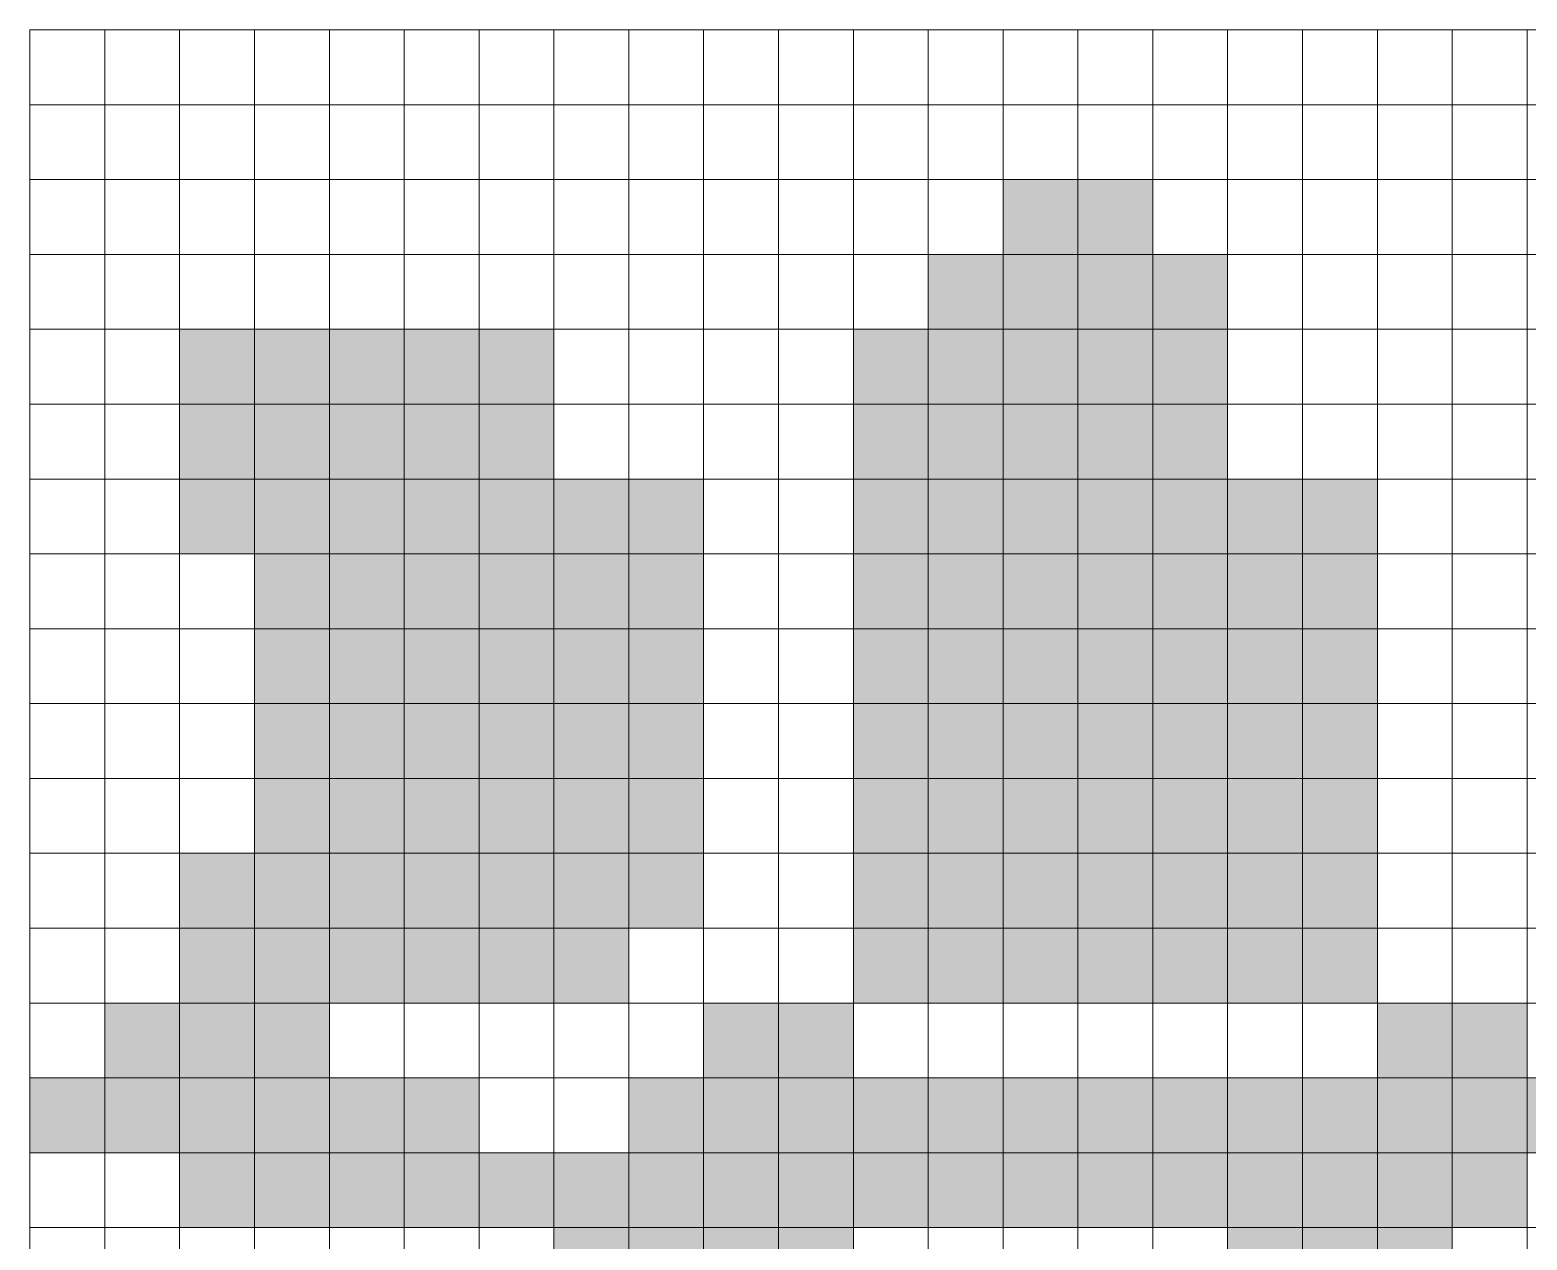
# Model space of a CAD drawing. Header units: millimetres. Extents: x 7481 to 272303, y 53290 to 107290.
# Drawn here: x 94073 to 114073, y 87123 to 103290 of the extents above; entities that cross this region are included whole.
import ezdxf

# ---------------------------------------------------------------- set-up
doc = ezdxf.new("R2010")
doc.units = ezdxf.units.MM
doc.layers.get('0').update_dxf_attribs({"lineweight": 0})
for name, color, linetype in [('l_square', 30, 'Continuous'), ('o_building', 252, 'Continuous'), ('river', 140, 'Continuous')]:
    doc.layers.add(name, color=color, linetype=linetype)

msp = doc.modelspace()

# ---------------------------------------------------------------- hatches: boundary and pattern name
at = {"layer": 'l_square'}
h = msp.add_hatch(color=256, dxfattribs=at)
h.dxf.hatch_style = 1
h.paths.add_polyline_path([(97073, 91290), (96073, 91290), (96073, 90290), (97073, 90290)])
h = msp.add_hatch(color=256, dxfattribs=at)
h.dxf.hatch_style = 1
h.paths.add_polyline_path([(98073, 91290), (97073, 91290), (97073, 90290), (98073, 90290)])
h = msp.add_hatch(color=256, dxfattribs=at)
h.dxf.hatch_style = 1
h.paths.add_polyline_path([(98073, 90290), (97073, 90290), (97073, 89290), (98073, 89290)])
h = msp.add_hatch(color=256, dxfattribs=at)
h.dxf.hatch_style = 1
h.paths.add_polyline_path([(113073, 90290), (112073, 90290), (112073, 89290), (113073, 89290)])
h = msp.add_hatch(color=256, dxfattribs=at)
h.dxf.hatch_style = 1
h.paths.add_polyline_path([(114073, 90290), (113073, 90290), (113073, 89290), (114073, 89290)])
h = msp.add_hatch(color=256, dxfattribs=at)
h.dxf.hatch_style = 1
h.paths.add_polyline_path([(112073, 89290), (111073, 89290), (111073, 88290), (112073, 88290)])
h = msp.add_hatch(color=256, dxfattribs=at)
h.dxf.hatch_style = 1
h.paths.add_polyline_path([(113073, 89290), (112073, 89290), (112073, 88290), (113073, 88290)])
h = msp.add_hatch(color=256, dxfattribs=at)
h.dxf.hatch_style = 1
h.paths.add_polyline_path([(114073, 89290), (113073, 89290), (113073, 88290), (114073, 88290)])
h = msp.add_hatch(color=256, dxfattribs=at)
h.dxf.hatch_style = 1
h.paths.add_polyline_path([(115073, 89290), (114073, 89290), (114073, 88290), (115073, 88290)])
h = msp.add_hatch(color=256, dxfattribs=at)
h.dxf.hatch_style = 1
h.paths.add_polyline_path([(114073, 88290), (113073, 88290), (113073, 87290), (114073, 87290)])
h = msp.add_hatch(color=256, dxfattribs=at)
h.dxf.hatch_style = 1
h.paths.add_polyline_path([(102073, 87290), (101073, 87290), (101073, 86290), (102073, 86290)])
h = msp.add_hatch(color=256, dxfattribs=at)
h.dxf.hatch_style = 1
h.paths.add_polyline_path([(103073, 87290), (102073, 87290), (102073, 86290), (103073, 86290)])
h = msp.add_hatch(color=256, dxfattribs=at)
h.dxf.hatch_style = 1
h.paths.add_polyline_path([(104073, 87290), (103073, 87290), (103073, 86290), (104073, 86290)])
h = msp.add_hatch(color=256, dxfattribs=at)
h.dxf.hatch_style = 1
h.paths.add_polyline_path([(105073, 87290), (104073, 87290), (104073, 86290), (105073, 86290)])
at = {"layer": 'o_building'}
h = msp.add_hatch(color=256, dxfattribs=at)
h.dxf.hatch_style = 1
h.paths.add_polyline_path([(108073, 101290), (107073, 101290), (107073, 100290), (108073, 100290)])
h = msp.add_hatch(color=256, dxfattribs=at)
h.dxf.hatch_style = 1
h.paths.add_polyline_path([(109073, 101290), (108073, 101290), (108073, 100290), (109073, 100290)])
h = msp.add_hatch(color=256, dxfattribs=at)
h.dxf.hatch_style = 1
h.paths.add_polyline_path([(107073, 100290), (106073, 100290), (106073, 99290), (107073, 99290)])
h = msp.add_hatch(color=256, dxfattribs=at)
h.dxf.hatch_style = 1
h.paths.add_polyline_path([(108073, 100290), (107073, 100290), (107073, 99290), (108073, 99290)])
h = msp.add_hatch(color=256, dxfattribs=at)
h.dxf.hatch_style = 1
h.paths.add_polyline_path([(109073, 100290), (108073, 100290), (108073, 99290), (109073, 99290)])
h = msp.add_hatch(color=256, dxfattribs=at)
h.dxf.hatch_style = 1
h.paths.add_polyline_path([(110073, 100290), (109073, 100290), (109073, 99290), (110073, 99290)])
h = msp.add_hatch(color=256, dxfattribs=at)
h.dxf.hatch_style = 1
h.paths.add_polyline_path([(97073, 99290), (96073, 99290), (96073, 98290), (97073, 98290)])
h = msp.add_hatch(color=256, dxfattribs=at)
h.dxf.hatch_style = 1
h.paths.add_polyline_path([(98073, 99290), (97073, 99290), (97073, 98290), (98073, 98290)])
h = msp.add_hatch(color=256, dxfattribs=at)
h.dxf.hatch_style = 1
h.paths.add_polyline_path([(99073, 99290), (98073, 99290), (98073, 98290), (99073, 98290)])
h = msp.add_hatch(color=256, dxfattribs=at)
h.dxf.hatch_style = 1
h.paths.add_polyline_path([(100073, 99290), (99073, 99290), (99073, 98290), (100073, 98290)])
h = msp.add_hatch(color=256, dxfattribs=at)
h.dxf.hatch_style = 1
h.paths.add_polyline_path([(101073, 99290), (100073, 99290), (100073, 98290), (101073, 98290)])
h = msp.add_hatch(color=256, dxfattribs=at)
h.dxf.hatch_style = 1
h.paths.add_polyline_path([(106073, 99290), (105073, 99290), (105073, 98290), (106073, 98290)])
h = msp.add_hatch(color=256, dxfattribs=at)
h.dxf.hatch_style = 1
h.paths.add_polyline_path([(107073, 99290), (106073, 99290), (106073, 98290), (107073, 98290)])
h = msp.add_hatch(color=256, dxfattribs=at)
h.dxf.hatch_style = 1
h.paths.add_polyline_path([(108073, 99290), (107073, 99290), (107073, 98290), (108073, 98290)])
h = msp.add_hatch(color=256, dxfattribs=at)
h.dxf.hatch_style = 1
h.paths.add_polyline_path([(109073, 99290), (108073, 99290), (108073, 98290), (109073, 98290)])
h = msp.add_hatch(color=256, dxfattribs=at)
h.dxf.hatch_style = 1
h.paths.add_polyline_path([(110073, 99290), (109073, 99290), (109073, 98290), (110073, 98290)])
h = msp.add_hatch(color=256, dxfattribs=at)
h.dxf.hatch_style = 1
h.paths.add_polyline_path([(97073, 98290), (96073, 98290), (96073, 97290), (97073, 97290)])
h = msp.add_hatch(color=256, dxfattribs=at)
h.dxf.hatch_style = 1
h.paths.add_polyline_path([(98073, 98290), (97073, 98290), (97073, 97290), (98073, 97290)])
h = msp.add_hatch(color=256, dxfattribs=at)
h.dxf.hatch_style = 1
h.paths.add_polyline_path([(99073, 98290), (98073, 98290), (98073, 97290), (99073, 97290)])
h = msp.add_hatch(color=256, dxfattribs=at)
h.dxf.hatch_style = 1
h.paths.add_polyline_path([(100073, 98290), (99073, 98290), (99073, 97290), (100073, 97290)])
h = msp.add_hatch(color=256, dxfattribs=at)
h.dxf.hatch_style = 1
h.paths.add_polyline_path([(101073, 98290), (100073, 98290), (100073, 97290), (101073, 97290)])
h = msp.add_hatch(color=256, dxfattribs=at)
h.dxf.hatch_style = 1
h.paths.add_polyline_path([(106073, 98290), (105073, 98290), (105073, 97290), (106073, 97290)])
h = msp.add_hatch(color=256, dxfattribs=at)
h.dxf.hatch_style = 1
h.paths.add_polyline_path([(107073, 98290), (106073, 98290), (106073, 97290), (107073, 97290)])
h = msp.add_hatch(color=256, dxfattribs=at)
h.dxf.hatch_style = 1
h.paths.add_polyline_path([(108073, 98290), (107073, 98290), (107073, 97290), (108073, 97290)])
h = msp.add_hatch(color=256, dxfattribs=at)
h.dxf.hatch_style = 1
h.paths.add_polyline_path([(109073, 98290), (108073, 98290), (108073, 97290), (109073, 97290)])
h = msp.add_hatch(color=256, dxfattribs=at)
h.dxf.hatch_style = 1
h.paths.add_polyline_path([(110073, 98290), (109073, 98290), (109073, 97290), (110073, 97290)])
h = msp.add_hatch(color=256, dxfattribs=at)
h.dxf.hatch_style = 1
h.paths.add_polyline_path([(97073, 97290), (96073, 97290), (96073, 96290), (97073, 96290)])
h = msp.add_hatch(color=256, dxfattribs=at)
h.dxf.hatch_style = 1
h.paths.add_polyline_path([(98073, 97290), (97073, 97290), (97073, 96290), (98073, 96290)])
h = msp.add_hatch(color=256, dxfattribs=at)
h.dxf.hatch_style = 1
h.paths.add_polyline_path([(99073, 97290), (98073, 97290), (98073, 96290), (99073, 96290)])
h = msp.add_hatch(color=256, dxfattribs=at)
h.dxf.hatch_style = 1
h.paths.add_polyline_path([(100073, 97290), (99073, 97290), (99073, 96290), (100073, 96290)])
h = msp.add_hatch(color=256, dxfattribs=at)
h.dxf.hatch_style = 1
h.paths.add_polyline_path([(101073, 97290), (100073, 97290), (100073, 96290), (101073, 96290)])
h = msp.add_hatch(color=256, dxfattribs=at)
h.dxf.hatch_style = 1
h.paths.add_polyline_path([(102073, 97290), (101073, 97290), (101073, 96290), (102073, 96290)])
h = msp.add_hatch(color=256, dxfattribs=at)
h.dxf.hatch_style = 1
h.paths.add_polyline_path([(103073, 97290), (102073, 97290), (102073, 96290), (103073, 96290)])
h = msp.add_hatch(color=256, dxfattribs=at)
h.dxf.hatch_style = 1
h.paths.add_polyline_path([(106073, 97290), (105073, 97290), (105073, 96290), (106073, 96290)])
h = msp.add_hatch(color=256, dxfattribs=at)
h.dxf.hatch_style = 1
h.paths.add_polyline_path([(107073, 97290), (106073, 97290), (106073, 96290), (107073, 96290)])
h = msp.add_hatch(color=256, dxfattribs=at)
h.dxf.hatch_style = 1
h.paths.add_polyline_path([(108073, 97290), (107073, 97290), (107073, 96290), (108073, 96290)])
h = msp.add_hatch(color=256, dxfattribs=at)
h.dxf.hatch_style = 1
h.paths.add_polyline_path([(109073, 97290), (108073, 97290), (108073, 96290), (109073, 96290)])
h = msp.add_hatch(color=256, dxfattribs=at)
h.dxf.hatch_style = 1
h.paths.add_polyline_path([(110073, 97290), (109073, 97290), (109073, 96290), (110073, 96290)])
h = msp.add_hatch(color=256, dxfattribs=at)
h.dxf.hatch_style = 1
h.paths.add_polyline_path([(111073, 97290), (110073, 97290), (110073, 96290), (111073, 96290)])
h = msp.add_hatch(color=256, dxfattribs=at)
h.dxf.hatch_style = 1
h.paths.add_polyline_path([(112073, 97290), (111073, 97290), (111073, 96290), (112073, 96290)])
h = msp.add_hatch(color=256, dxfattribs=at)
h.dxf.hatch_style = 1
h.paths.add_polyline_path([(98073, 96290), (97073, 96290), (97073, 95290), (98073, 95290)])
h = msp.add_hatch(color=256, dxfattribs=at)
h.dxf.hatch_style = 1
h.paths.add_polyline_path([(99073, 96290), (98073, 96290), (98073, 95290), (99073, 95290)])
h = msp.add_hatch(color=256, dxfattribs=at)
h.dxf.hatch_style = 1
h.paths.add_polyline_path([(100073, 96290), (99073, 96290), (99073, 95290), (100073, 95290)])
h = msp.add_hatch(color=256, dxfattribs=at)
h.dxf.hatch_style = 1
h.paths.add_polyline_path([(101073, 96290), (100073, 96290), (100073, 95290), (101073, 95290)])
h = msp.add_hatch(color=256, dxfattribs=at)
h.dxf.hatch_style = 1
h.paths.add_polyline_path([(102073, 96290), (101073, 96290), (101073, 95290), (102073, 95290)])
h = msp.add_hatch(color=256, dxfattribs=at)
h.dxf.hatch_style = 1
h.paths.add_polyline_path([(103073, 96290), (102073, 96290), (102073, 95290), (103073, 95290)])
h = msp.add_hatch(color=256, dxfattribs=at)
h.dxf.hatch_style = 1
h.paths.add_polyline_path([(106073, 96290), (105073, 96290), (105073, 95290), (106073, 95290)])
h = msp.add_hatch(color=256, dxfattribs=at)
h.dxf.hatch_style = 1
h.paths.add_polyline_path([(107073, 96290), (106073, 96290), (106073, 95290), (107073, 95290)])
h = msp.add_hatch(color=256, dxfattribs=at)
h.dxf.hatch_style = 1
h.paths.add_polyline_path([(108073, 96290), (107073, 96290), (107073, 95290), (108073, 95290)])
h = msp.add_hatch(color=256, dxfattribs=at)
h.dxf.hatch_style = 1
h.paths.add_polyline_path([(109073, 96290), (108073, 96290), (108073, 95290), (109073, 95290)])
h = msp.add_hatch(color=256, dxfattribs=at)
h.dxf.hatch_style = 1
h.paths.add_polyline_path([(110073, 96290), (109073, 96290), (109073, 95290), (110073, 95290)])
h = msp.add_hatch(color=256, dxfattribs=at)
h.dxf.hatch_style = 1
h.paths.add_polyline_path([(111073, 96290), (110073, 96290), (110073, 95290), (111073, 95290)])
h = msp.add_hatch(color=256, dxfattribs=at)
h.dxf.hatch_style = 1
h.paths.add_polyline_path([(112073, 96290), (111073, 96290), (111073, 95290), (112073, 95290)])
h = msp.add_hatch(color=256, dxfattribs=at)
h.dxf.hatch_style = 1
h.paths.add_polyline_path([(98073, 95290), (97073, 95290), (97073, 94290), (98073, 94290)])
h = msp.add_hatch(color=256, dxfattribs=at)
h.dxf.hatch_style = 1
h.paths.add_polyline_path([(99073, 95290), (98073, 95290), (98073, 94290), (99073, 94290)])
h = msp.add_hatch(color=256, dxfattribs=at)
h.dxf.hatch_style = 1
h.paths.add_polyline_path([(100073, 95290), (99073, 95290), (99073, 94290), (100073, 94290)])
h = msp.add_hatch(color=256, dxfattribs=at)
h.dxf.hatch_style = 1
h.paths.add_polyline_path([(101073, 95290), (100073, 95290), (100073, 94290), (101073, 94290)])
h = msp.add_hatch(color=256, dxfattribs=at)
h.dxf.hatch_style = 1
h.paths.add_polyline_path([(102073, 95290), (101073, 95290), (101073, 94290), (102073, 94290)])
h = msp.add_hatch(color=256, dxfattribs=at)
h.dxf.hatch_style = 1
h.paths.add_polyline_path([(103073, 95290), (102073, 95290), (102073, 94290), (103073, 94290)])
h = msp.add_hatch(color=256, dxfattribs=at)
h.dxf.hatch_style = 1
h.paths.add_polyline_path([(106073, 95290), (105073, 95290), (105073, 94290), (106073, 94290)])
h = msp.add_hatch(color=256, dxfattribs=at)
h.dxf.hatch_style = 1
h.paths.add_polyline_path([(107073, 95290), (106073, 95290), (106073, 94290), (107073, 94290)])
h = msp.add_hatch(color=256, dxfattribs=at)
h.dxf.hatch_style = 1
h.paths.add_polyline_path([(108073, 95290), (107073, 95290), (107073, 94290), (108073, 94290)])
h = msp.add_hatch(color=256, dxfattribs=at)
h.dxf.hatch_style = 1
h.paths.add_polyline_path([(109073, 95290), (108073, 95290), (108073, 94290), (109073, 94290)])
h = msp.add_hatch(color=256, dxfattribs=at)
h.dxf.hatch_style = 1
h.paths.add_polyline_path([(110073, 95290), (109073, 95290), (109073, 94290), (110073, 94290)])
h = msp.add_hatch(color=256, dxfattribs=at)
h.dxf.hatch_style = 1
h.paths.add_polyline_path([(111073, 95290), (110073, 95290), (110073, 94290), (111073, 94290)])
h = msp.add_hatch(color=256, dxfattribs=at)
h.dxf.hatch_style = 1
h.paths.add_polyline_path([(112073, 95290), (111073, 95290), (111073, 94290), (112073, 94290)])
h = msp.add_hatch(color=256, dxfattribs=at)
h.dxf.hatch_style = 1
h.paths.add_polyline_path([(98073, 94290), (97073, 94290), (97073, 93290), (98073, 93290)])
h = msp.add_hatch(color=256, dxfattribs=at)
h.dxf.hatch_style = 1
h.paths.add_polyline_path([(99073, 94290), (98073, 94290), (98073, 93290), (99073, 93290)])
h = msp.add_hatch(color=256, dxfattribs=at)
h.dxf.hatch_style = 1
h.paths.add_polyline_path([(100073, 94290), (99073, 94290), (99073, 93290), (100073, 93290)])
h = msp.add_hatch(color=256, dxfattribs=at)
h.dxf.hatch_style = 1
h.paths.add_polyline_path([(101073, 94290), (100073, 94290), (100073, 93290), (101073, 93290)])
h = msp.add_hatch(color=256, dxfattribs=at)
h.dxf.hatch_style = 1
h.paths.add_polyline_path([(102073, 94290), (101073, 94290), (101073, 93290), (102073, 93290)])
h = msp.add_hatch(color=256, dxfattribs=at)
h.dxf.hatch_style = 1
h.paths.add_polyline_path([(103073, 94290), (102073, 94290), (102073, 93290), (103073, 93290)])
h = msp.add_hatch(color=256, dxfattribs=at)
h.dxf.hatch_style = 1
h.paths.add_polyline_path([(106073, 94290), (105073, 94290), (105073, 93290), (106073, 93290)])
h = msp.add_hatch(color=256, dxfattribs=at)
h.dxf.hatch_style = 1
h.paths.add_polyline_path([(107073, 94290), (106073, 94290), (106073, 93290), (107073, 93290)])
h = msp.add_hatch(color=256, dxfattribs=at)
h.dxf.hatch_style = 1
h.paths.add_polyline_path([(108073, 94290), (107073, 94290), (107073, 93290), (108073, 93290)])
h = msp.add_hatch(color=256, dxfattribs=at)
h.dxf.hatch_style = 1
h.paths.add_polyline_path([(109073, 94290), (108073, 94290), (108073, 93290), (109073, 93290)])
h = msp.add_hatch(color=256, dxfattribs=at)
h.dxf.hatch_style = 1
h.paths.add_polyline_path([(110073, 94290), (109073, 94290), (109073, 93290), (110073, 93290)])
h = msp.add_hatch(color=256, dxfattribs=at)
h.dxf.hatch_style = 1
h.paths.add_polyline_path([(111073, 94290), (110073, 94290), (110073, 93290), (111073, 93290)])
h = msp.add_hatch(color=256, dxfattribs=at)
h.dxf.hatch_style = 1
h.paths.add_polyline_path([(112073, 94290), (111073, 94290), (111073, 93290), (112073, 93290)])
h = msp.add_hatch(color=256, dxfattribs=at)
h.dxf.hatch_style = 1
h.paths.add_polyline_path([(98073, 93290), (97073, 93290), (97073, 92290), (98073, 92290)])
h = msp.add_hatch(color=256, dxfattribs=at)
h.dxf.hatch_style = 1
h.paths.add_polyline_path([(99073, 93290), (98073, 93290), (98073, 92290), (99073, 92290)])
h = msp.add_hatch(color=256, dxfattribs=at)
h.dxf.hatch_style = 1
h.paths.add_polyline_path([(100073, 93290), (99073, 93290), (99073, 92290), (100073, 92290)])
h = msp.add_hatch(color=256, dxfattribs=at)
h.dxf.hatch_style = 1
h.paths.add_polyline_path([(101073, 93290), (100073, 93290), (100073, 92290), (101073, 92290)])
h = msp.add_hatch(color=256, dxfattribs=at)
h.dxf.hatch_style = 1
h.paths.add_polyline_path([(102073, 93290), (101073, 93290), (101073, 92290), (102073, 92290)])
h = msp.add_hatch(color=256, dxfattribs=at)
h.dxf.hatch_style = 1
h.paths.add_polyline_path([(103073, 93290), (102073, 93290), (102073, 92290), (103073, 92290)])
h = msp.add_hatch(color=256, dxfattribs=at)
h.dxf.hatch_style = 1
h.paths.add_polyline_path([(106073, 93290), (105073, 93290), (105073, 92290), (106073, 92290)])
h = msp.add_hatch(color=256, dxfattribs=at)
h.dxf.hatch_style = 1
h.paths.add_polyline_path([(107073, 93290), (106073, 93290), (106073, 92290), (107073, 92290)])
h = msp.add_hatch(color=256, dxfattribs=at)
h.dxf.hatch_style = 1
h.paths.add_polyline_path([(108073, 93290), (107073, 93290), (107073, 92290), (108073, 92290)])
h = msp.add_hatch(color=256, dxfattribs=at)
h.dxf.hatch_style = 1
h.paths.add_polyline_path([(109073, 93290), (108073, 93290), (108073, 92290), (109073, 92290)])
h = msp.add_hatch(color=256, dxfattribs=at)
h.dxf.hatch_style = 1
h.paths.add_polyline_path([(110073, 93290), (109073, 93290), (109073, 92290), (110073, 92290)])
h = msp.add_hatch(color=256, dxfattribs=at)
h.dxf.hatch_style = 1
h.paths.add_polyline_path([(111073, 93290), (110073, 93290), (110073, 92290), (111073, 92290)])
h = msp.add_hatch(color=256, dxfattribs=at)
h.dxf.hatch_style = 1
h.paths.add_polyline_path([(112073, 93290), (111073, 93290), (111073, 92290), (112073, 92290)])
h = msp.add_hatch(color=256, dxfattribs=at)
h.dxf.hatch_style = 1
h.paths.add_polyline_path([(97073, 92290), (96073, 92290), (96073, 91290), (97073, 91290)])
h = msp.add_hatch(color=256, dxfattribs=at)
h.dxf.hatch_style = 1
h.paths.add_polyline_path([(98073, 92290), (97073, 92290), (97073, 91290), (98073, 91290)])
h = msp.add_hatch(color=256, dxfattribs=at)
h.dxf.hatch_style = 1
h.paths.add_polyline_path([(99073, 92290), (98073, 92290), (98073, 91290), (99073, 91290)])
h = msp.add_hatch(color=256, dxfattribs=at)
h.dxf.hatch_style = 1
h.paths.add_polyline_path([(100073, 92290), (99073, 92290), (99073, 91290), (100073, 91290)])
h = msp.add_hatch(color=256, dxfattribs=at)
h.dxf.hatch_style = 1
h.paths.add_polyline_path([(101073, 92290), (100073, 92290), (100073, 91290), (101073, 91290)])
h = msp.add_hatch(color=256, dxfattribs=at)
h.dxf.hatch_style = 1
h.paths.add_polyline_path([(102073, 92290), (101073, 92290), (101073, 91290), (102073, 91290)])
h = msp.add_hatch(color=256, dxfattribs=at)
h.dxf.hatch_style = 1
h.paths.add_polyline_path([(103073, 92290), (102073, 92290), (102073, 91290), (103073, 91290)])
h = msp.add_hatch(color=256, dxfattribs=at)
h.dxf.hatch_style = 1
h.paths.add_polyline_path([(106073, 92290), (105073, 92290), (105073, 91290), (106073, 91290)])
h = msp.add_hatch(color=256, dxfattribs=at)
h.dxf.hatch_style = 1
h.paths.add_polyline_path([(107073, 92290), (106073, 92290), (106073, 91290), (107073, 91290)])
h = msp.add_hatch(color=256, dxfattribs=at)
h.dxf.hatch_style = 1
h.paths.add_polyline_path([(108073, 92290), (107073, 92290), (107073, 91290), (108073, 91290)])
h = msp.add_hatch(color=256, dxfattribs=at)
h.dxf.hatch_style = 1
h.paths.add_polyline_path([(109073, 92290), (108073, 92290), (108073, 91290), (109073, 91290)])
h = msp.add_hatch(color=256, dxfattribs=at)
h.dxf.hatch_style = 1
h.paths.add_polyline_path([(110073, 92290), (109073, 92290), (109073, 91290), (110073, 91290)])
h = msp.add_hatch(color=256, dxfattribs=at)
h.dxf.hatch_style = 1
h.paths.add_polyline_path([(111073, 92290), (110073, 92290), (110073, 91290), (111073, 91290)])
h = msp.add_hatch(color=256, dxfattribs=at)
h.dxf.hatch_style = 1
h.paths.add_polyline_path([(112073, 92290), (111073, 92290), (111073, 91290), (112073, 91290)])
h = msp.add_hatch(color=256, dxfattribs=at)
h.dxf.hatch_style = 1
h.paths.add_polyline_path([(99073, 91290), (98073, 91290), (98073, 90290), (99073, 90290)])
h = msp.add_hatch(color=256, dxfattribs=at)
h.dxf.hatch_style = 1
h.paths.add_polyline_path([(100073, 91290), (99073, 91290), (99073, 90290), (100073, 90290)])
h = msp.add_hatch(color=256, dxfattribs=at)
h.dxf.hatch_style = 1
h.paths.add_polyline_path([(101073, 91290), (100073, 91290), (100073, 90290), (101073, 90290)])
h = msp.add_hatch(color=256, dxfattribs=at)
h.dxf.hatch_style = 1
h.paths.add_polyline_path([(102073, 91290), (101073, 91290), (101073, 90290), (102073, 90290)])
h = msp.add_hatch(color=256, dxfattribs=at)
h.dxf.hatch_style = 1
h.paths.add_polyline_path([(106073, 91290), (105073, 91290), (105073, 90290), (106073, 90290)])
h = msp.add_hatch(color=256, dxfattribs=at)
h.dxf.hatch_style = 1
h.paths.add_polyline_path([(107073, 91290), (106073, 91290), (106073, 90290), (107073, 90290)])
h = msp.add_hatch(color=256, dxfattribs=at)
h.dxf.hatch_style = 1
h.paths.add_polyline_path([(108073, 91290), (107073, 91290), (107073, 90290), (108073, 90290)])
h = msp.add_hatch(color=256, dxfattribs=at)
h.dxf.hatch_style = 1
h.paths.add_polyline_path([(109073, 91290), (108073, 91290), (108073, 90290), (109073, 90290)])
h = msp.add_hatch(color=256, dxfattribs=at)
h.dxf.hatch_style = 1
h.paths.add_polyline_path([(110073, 91290), (109073, 91290), (109073, 90290), (110073, 90290)])
h = msp.add_hatch(color=256, dxfattribs=at)
h.dxf.hatch_style = 1
h.paths.add_polyline_path([(111073, 91290), (110073, 91290), (110073, 90290), (111073, 90290)])
h = msp.add_hatch(color=256, dxfattribs=at)
h.dxf.hatch_style = 1
h.paths.add_polyline_path([(112073, 91290), (111073, 91290), (111073, 90290), (112073, 90290)])
at = {"layer": 'river'}
h = msp.add_hatch(color=256, dxfattribs=at)
h.dxf.hatch_style = 1
h.paths.add_polyline_path([(96073, 90290), (95073, 90290), (95073, 89290), (96073, 89290)])
h = msp.add_hatch(color=256, dxfattribs=at)
h.dxf.hatch_style = 1
h.paths.add_polyline_path([(96073, 90290), (95073, 90290), (95073, 89290), (96073, 89290)])
h = msp.add_hatch(color=256, dxfattribs=at)
h.dxf.hatch_style = 1
h.paths.add_polyline_path([(97073, 90290), (96073, 90290), (96073, 89290), (97073, 89290)])
h = msp.add_hatch(color=256, dxfattribs=at)
h.dxf.hatch_style = 1
h.paths.add_polyline_path([(104073, 90290), (103073, 90290), (103073, 89290), (104073, 89290)])
h = msp.add_hatch(color=256, dxfattribs=at)
h.dxf.hatch_style = 1
h.paths.add_polyline_path([(105073, 90290), (104073, 90290), (104073, 89290), (105073, 89290)])
h = msp.add_hatch(color=256, dxfattribs=at)
h.dxf.hatch_style = 1
h.paths.add_polyline_path([(95073, 89290), (94073, 89290), (94073, 88290), (95073, 88290)])
h = msp.add_hatch(color=256, dxfattribs=at)
h.dxf.hatch_style = 1
h.paths.add_polyline_path([(96073, 89290), (95073, 89290), (95073, 88290), (96073, 88290)])
h = msp.add_hatch(color=256, dxfattribs=at)
h.dxf.hatch_style = 1
h.paths.add_polyline_path([(97073, 89290), (96073, 89290), (96073, 88290), (97073, 88290)])
h = msp.add_hatch(color=256, dxfattribs=at)
h.dxf.hatch_style = 1
h.paths.add_polyline_path([(98073, 89290), (97073, 89290), (97073, 88290), (98073, 88290)])
h = msp.add_hatch(color=256, dxfattribs=at)
h.dxf.hatch_style = 1
h.paths.add_polyline_path([(99073, 89290), (98073, 89290), (98073, 88290), (99073, 88290)])
h = msp.add_hatch(color=256, dxfattribs=at)
h.dxf.hatch_style = 1
h.paths.add_polyline_path([(100073, 89290), (99073, 89290), (99073, 88290), (100073, 88290)])
h = msp.add_hatch(color=256, dxfattribs=at)
h.dxf.hatch_style = 1
h.paths.add_polyline_path([(103073, 89290), (102073, 89290), (102073, 88290), (103073, 88290)])
h = msp.add_hatch(color=256, dxfattribs=at)
h.dxf.hatch_style = 1
h.paths.add_polyline_path([(104073, 89290), (103073, 89290), (103073, 88290), (104073, 88290)])
h = msp.add_hatch(color=256, dxfattribs=at)
h.dxf.hatch_style = 1
h.paths.add_polyline_path([(105073, 89290), (104073, 89290), (104073, 88290), (105073, 88290)])
h = msp.add_hatch(color=256, dxfattribs=at)
h.dxf.hatch_style = 1
h.paths.add_polyline_path([(106073, 89290), (105073, 89290), (105073, 88290), (106073, 88290)])
h = msp.add_hatch(color=256, dxfattribs=at)
h.dxf.hatch_style = 1
h.paths.add_polyline_path([(107073, 89290), (106073, 89290), (106073, 88290), (107073, 88290)])
h = msp.add_hatch(color=256, dxfattribs=at)
h.dxf.hatch_style = 1
h.paths.add_polyline_path([(108073, 89290), (107073, 89290), (107073, 88290), (108073, 88290)])
h = msp.add_hatch(color=256, dxfattribs=at)
h.dxf.hatch_style = 1
h.paths.add_polyline_path([(109073, 89290), (108073, 89290), (108073, 88290), (109073, 88290)])
h = msp.add_hatch(color=256, dxfattribs=at)
h.dxf.hatch_style = 1
h.paths.add_polyline_path([(109073, 89290), (108073, 89290), (108073, 88290), (109073, 88290)])
h = msp.add_hatch(color=256, dxfattribs=at)
h.dxf.hatch_style = 1
h.paths.add_polyline_path([(110073, 89290), (109073, 89290), (109073, 88290), (110073, 88290)])
h = msp.add_hatch(color=256, dxfattribs=at)
h.dxf.hatch_style = 1
h.paths.add_polyline_path([(110073, 89290), (109073, 89290), (109073, 88290), (110073, 88290)])
h = msp.add_hatch(color=256, dxfattribs=at)
h.dxf.hatch_style = 1
h.paths.add_polyline_path([(111073, 89290), (110073, 89290), (110073, 88290), (111073, 88290)])
h = msp.add_hatch(color=256, dxfattribs=at)
h.dxf.hatch_style = 1
h.paths.add_polyline_path([(97073, 88290), (96073, 88290), (96073, 87290), (97073, 87290)])
h = msp.add_hatch(color=256, dxfattribs=at)
h.dxf.hatch_style = 1
h.paths.add_polyline_path([(98073, 88290), (97073, 88290), (97073, 87290), (98073, 87290)])
h = msp.add_hatch(color=256, dxfattribs=at)
h.dxf.hatch_style = 1
h.paths.add_polyline_path([(99073, 88290), (98073, 88290), (98073, 87290), (99073, 87290)])
h = msp.add_hatch(color=256, dxfattribs=at)
h.dxf.hatch_style = 1
h.paths.add_polyline_path([(100073, 88290), (99073, 88290), (99073, 87290), (100073, 87290)])
h = msp.add_hatch(color=256, dxfattribs=at)
h.dxf.hatch_style = 1
h.paths.add_polyline_path([(101073, 88290), (100073, 88290), (100073, 87290), (101073, 87290)])
h = msp.add_hatch(color=256, dxfattribs=at)
h.dxf.hatch_style = 1
h.paths.add_polyline_path([(102073, 88290), (101073, 88290), (101073, 87290), (102073, 87290)])
h = msp.add_hatch(color=256, dxfattribs=at)
h.dxf.hatch_style = 1
h.paths.add_polyline_path([(103073, 88290), (102073, 88290), (102073, 87290), (103073, 87290)])
h = msp.add_hatch(color=256, dxfattribs=at)
h.dxf.hatch_style = 1
h.paths.add_polyline_path([(104073, 88290), (103073, 88290), (103073, 87290), (104073, 87290)])
h = msp.add_hatch(color=256, dxfattribs=at)
h.dxf.hatch_style = 1
h.paths.add_polyline_path([(105073, 88290), (104073, 88290), (104073, 87290), (105073, 87290)])
h = msp.add_hatch(color=256, dxfattribs=at)
h.dxf.hatch_style = 1
h.paths.add_polyline_path([(106073, 88290), (105073, 88290), (105073, 87290), (106073, 87290)])
h = msp.add_hatch(color=256, dxfattribs=at)
h.dxf.hatch_style = 1
h.paths.add_polyline_path([(107073, 88290), (106073, 88290), (106073, 87290), (107073, 87290)])
h = msp.add_hatch(color=256, dxfattribs=at)
h.dxf.hatch_style = 1
h.paths.add_polyline_path([(108073, 88290), (107073, 88290), (107073, 87290), (108073, 87290)])
h = msp.add_hatch(color=256, dxfattribs=at)
h.dxf.hatch_style = 1
h.paths.add_polyline_path([(109073, 88290), (108073, 88290), (108073, 87290), (109073, 87290)])
h = msp.add_hatch(color=256, dxfattribs=at)
h.dxf.hatch_style = 1
h.paths.add_polyline_path([(109073, 88290), (108073, 88290), (108073, 87290), (109073, 87290)])
h = msp.add_hatch(color=256, dxfattribs=at)
h.dxf.hatch_style = 1
h.paths.add_polyline_path([(110073, 88290), (109073, 88290), (109073, 87290), (110073, 87290)])
h = msp.add_hatch(color=256, dxfattribs=at)
h.dxf.hatch_style = 1
h.paths.add_polyline_path([(110073, 88290), (109073, 88290), (109073, 87290), (110073, 87290)])
h = msp.add_hatch(color=256, dxfattribs=at)
h.dxf.hatch_style = 1
h.paths.add_polyline_path([(111073, 88290), (110073, 88290), (110073, 87290), (111073, 87290)])
h = msp.add_hatch(color=256, dxfattribs=at)
h.dxf.hatch_style = 1
h.paths.add_polyline_path([(112073, 88290), (111073, 88290), (111073, 87290), (112073, 87290)])
h = msp.add_hatch(color=256, dxfattribs=at)
h.dxf.hatch_style = 1
h.paths.add_polyline_path([(113073, 88290), (112073, 88290), (112073, 87290), (113073, 87290)])
h = msp.add_hatch(color=256, dxfattribs=at)
h.dxf.hatch_style = 1
h.paths.add_polyline_path([(111073, 87290), (110073, 87290), (110073, 86290), (111073, 86290)])
h = msp.add_hatch(color=256, dxfattribs=at)
h.dxf.hatch_style = 1
h.paths.add_polyline_path([(112073, 87290), (111073, 87290), (111073, 86290), (112073, 86290)])
h = msp.add_hatch(color=256, dxfattribs=at)
h.dxf.hatch_style = 1
h.paths.add_polyline_path([(113073, 87290), (112073, 87290), (112073, 86290), (113073, 86290)])

# ---------------------------------------------------------------- linework, layer by layer
for points in [[(94073, 102290), (95073, 102290), (95073, 103290), (94073, 103290)], [(95073, 102290), (96073, 102290), (96073, 103290), (95073, 103290)], [(96073, 102290), (97073, 102290), (97073, 103290), (96073, 103290)], [(97073, 102290), (98073, 102290), (98073, 103290), (97073, 103290)], [(98073, 102290), (99073, 102290), (99073, 103290), (98073, 103290)], [(99073, 102290), (100073, 102290), (100073, 103290), (99073, 103290)], [(100073, 102290), (101073, 102290), (101073, 103290), (100073, 103290)], [(101073, 102290), (102073, 102290), (102073, 103290), (101073, 103290)], [(102073, 102290), (103073, 102290), (103073, 103290), (102073, 103290)], [(103073, 102290), (104073, 102290), (104073, 103290), (103073, 103290)], [(104073, 102290), (105073, 102290), (105073, 103290), (104073, 103290)], [(105073, 102290), (106073, 102290), (106073, 103290), (105073, 103290)], [(106073, 102290), (107073, 102290), (107073, 103290), (106073, 103290)], [(107073, 102290), (108073, 102290), (108073, 103290), (107073, 103290)], [(108073, 102290), (109073, 102290), (109073, 103290), (108073, 103290)], [(109073, 102290), (110073, 102290), (110073, 103290), (109073, 103290)], [(110073, 102290), (111073, 102290), (111073, 103290), (110073, 103290)], [(111073, 102290), (112073, 102290), (112073, 103290), (111073, 103290)], [(112073, 102290), (113073, 102290), (113073, 103290), (112073, 103290)], [(113073, 102290), (114073, 102290), (114073, 103290), (113073, 103290)], [(114073, 102290), (115073, 102290), (115073, 103290), (114073, 103290)], [(94073, 101290), (95073, 101290), (95073, 102290), (94073, 102290)], [(95073, 101290), (96073, 101290), (96073, 102290), (95073, 102290)], [(96073, 101290), (97073, 101290), (97073, 102290), (96073, 102290)], [(97073, 101290), (98073, 101290), (98073, 102290), (97073, 102290)], [(98073, 101290), (99073, 101290), (99073, 102290), (98073, 102290)], [(99073, 101290), (100073, 101290), (100073, 102290), (99073, 102290)], [(100073, 101290), (101073, 101290), (101073, 102290), (100073, 102290)], [(101073, 101290), (102073, 101290), (102073, 102290), (101073, 102290)], [(102073, 101290), (103073, 101290), (103073, 102290), (102073, 102290)], [(103073, 101290), (104073, 101290), (104073, 102290), (103073, 102290)], [(104073, 101290), (105073, 101290), (105073, 102290), (104073, 102290)], [(105073, 101290), (106073, 101290), (106073, 102290), (105073, 102290)], [(106073, 101290), (107073, 101290), (107073, 102290), (106073, 102290)], [(107073, 101290), (108073, 101290), (108073, 102290), (107073, 102290)], [(108073, 101290), (109073, 101290), (109073, 102290), (108073, 102290)], [(109073, 101290), (110073, 101290), (110073, 102290), (109073, 102290)], [(110073, 101290), (111073, 101290), (111073, 102290), (110073, 102290)], [(111073, 101290), (112073, 101290), (112073, 102290), (111073, 102290)], [(112073, 101290), (113073, 101290), (113073, 102290), (112073, 102290)], [(113073, 101290), (114073, 101290), (114073, 102290), (113073, 102290)], [(114073, 101290), (115073, 101290), (115073, 102290), (114073, 102290)], [(94073, 100290), (95073, 100290), (95073, 101290), (94073, 101290)], [(95073, 100290), (96073, 100290), (96073, 101290), (95073, 101290)], [(96073, 100290), (97073, 100290), (97073, 101290), (96073, 101290)], [(97073, 100290), (98073, 100290), (98073, 101290), (97073, 101290)], [(98073, 100290), (99073, 100290), (99073, 101290), (98073, 101290)], [(99073, 100290), (100073, 100290), (100073, 101290), (99073, 101290)], [(100073, 100290), (101073, 100290), (101073, 101290), (100073, 101290)], [(101073, 100290), (102073, 100290), (102073, 101290), (101073, 101290)], [(102073, 100290), (103073, 100290), (103073, 101290), (102073, 101290)], [(103073, 100290), (104073, 100290), (104073, 101290), (103073, 101290)], [(104073, 100290), (105073, 100290), (105073, 101290), (104073, 101290)], [(105073, 100290), (106073, 100290), (106073, 101290), (105073, 101290)], [(106073, 100290), (107073, 100290), (107073, 101290), (106073, 101290)], [(107073, 100290), (108073, 100290), (108073, 101290), (107073, 101290)], [(108073, 100290), (109073, 100290), (109073, 101290), (108073, 101290)], [(109073, 100290), (110073, 100290), (110073, 101290), (109073, 101290)], [(110073, 100290), (111073, 100290), (111073, 101290), (110073, 101290)], [(111073, 100290), (112073, 100290), (112073, 101290), (111073, 101290)], [(112073, 100290), (113073, 100290), (113073, 101290), (112073, 101290)], [(113073, 100290), (114073, 100290), (114073, 101290), (113073, 101290)], [(114073, 100290), (115073, 100290), (115073, 101290), (114073, 101290)], [(94073, 99290), (95073, 99290), (95073, 100290), (94073, 100290)], [(95073, 99290), (96073, 99290), (96073, 100290), (95073, 100290)], [(96073, 99290), (97073, 99290), (97073, 100290), (96073, 100290)], [(97073, 99290), (98073, 99290), (98073, 100290), (97073, 100290)], [(98073, 99290), (99073, 99290), (99073, 100290), (98073, 100290)], [(99073, 99290), (100073, 99290), (100073, 100290), (99073, 100290)], [(100073, 99290), (101073, 99290), (101073, 100290), (100073, 100290)], [(101073, 99290), (102073, 99290), (102073, 100290), (101073, 100290)], [(102073, 99290), (103073, 99290), (103073, 100290), (102073, 100290)], [(103073, 99290), (104073, 99290), (104073, 100290), (103073, 100290)], [(104073, 99290), (105073, 99290), (105073, 100290), (104073, 100290)], [(105073, 99290), (106073, 99290), (106073, 100290), (105073, 100290)], [(106073, 99290), (107073, 99290), (107073, 100290), (106073, 100290)], [(107073, 99290), (108073, 99290), (108073, 100290), (107073, 100290)], [(108073, 99290), (109073, 99290), (109073, 100290), (108073, 100290)], [(109073, 99290), (110073, 99290), (110073, 100290), (109073, 100290)], [(110073, 99290), (111073, 99290), (111073, 100290), (110073, 100290)], [(111073, 99290), (112073, 99290), (112073, 100290), (111073, 100290)], [(112073, 99290), (113073, 99290), (113073, 100290), (112073, 100290)], [(113073, 99290), (114073, 99290), (114073, 100290), (113073, 100290)], [(114073, 99290), (115073, 99290), (115073, 100290), (114073, 100290)], [(94073, 98290), (95073, 98290), (95073, 99290), (94073, 99290)], [(95073, 98290), (96073, 98290), (96073, 99290), (95073, 99290)], [(96073, 98290), (97073, 98290), (97073, 99290), (96073, 99290)], [(97073, 98290), (98073, 98290), (98073, 99290), (97073, 99290)], [(98073, 98290), (99073, 98290), (99073, 99290), (98073, 99290)], [(99073, 98290), (100073, 98290), (100073, 99290), (99073, 99290)], [(100073, 98290), (101073, 98290), (101073, 99290), (100073, 99290)], [(101073, 98290), (102073, 98290), (102073, 99290), (101073, 99290)], [(102073, 98290), (103073, 98290), (103073, 99290), (102073, 99290)], [(103073, 98290), (104073, 98290), (104073, 99290), (103073, 99290)], [(104073, 98290), (105073, 98290), (105073, 99290), (104073, 99290)], [(105073, 98290), (106073, 98290), (106073, 99290), (105073, 99290)], [(106073, 98290), (107073, 98290), (107073, 99290), (106073, 99290)], [(107073, 98290), (108073, 98290), (108073, 99290), (107073, 99290)], [(108073, 98290), (109073, 98290), (109073, 99290), (108073, 99290)], [(109073, 98290), (110073, 98290), (110073, 99290), (109073, 99290)], [(110073, 98290), (111073, 98290), (111073, 99290), (110073, 99290)], [(111073, 98290), (112073, 98290), (112073, 99290), (111073, 99290)], [(112073, 98290), (113073, 98290), (113073, 99290), (112073, 99290)], [(113073, 98290), (114073, 98290), (114073, 99290), (113073, 99290)], [(114073, 98290), (115073, 98290), (115073, 99290), (114073, 99290)], [(94073, 97290), (95073, 97290), (95073, 98290), (94073, 98290)], [(95073, 97290), (96073, 97290), (96073, 98290), (95073, 98290)], [(96073, 97290), (97073, 97290), (97073, 98290), (96073, 98290)], [(97073, 97290), (98073, 97290), (98073, 98290), (97073, 98290)], [(98073, 97290), (99073, 97290), (99073, 98290), (98073, 98290)], [(99073, 97290), (100073, 97290), (100073, 98290), (99073, 98290)], [(100073, 97290), (101073, 97290), (101073, 98290), (100073, 98290)], [(101073, 97290), (102073, 97290), (102073, 98290), (101073, 98290)], [(102073, 97290), (103073, 97290), (103073, 98290), (102073, 98290)], [(103073, 97290), (104073, 97290), (104073, 98290), (103073, 98290)], [(104073, 97290), (105073, 97290), (105073, 98290), (104073, 98290)], [(105073, 97290), (106073, 97290), (106073, 98290), (105073, 98290)], [(106073, 97290), (107073, 97290), (107073, 98290), (106073, 98290)], [(107073, 97290), (108073, 97290), (108073, 98290), (107073, 98290)], [(108073, 97290), (109073, 97290), (109073, 98290), (108073, 98290)], [(109073, 97290), (110073, 97290), (110073, 98290), (109073, 98290)], [(110073, 97290), (111073, 97290), (111073, 98290), (110073, 98290)], [(111073, 97290), (112073, 97290), (112073, 98290), (111073, 98290)], [(112073, 97290), (113073, 97290), (113073, 98290), (112073, 98290)], [(113073, 97290), (114073, 97290), (114073, 98290), (113073, 98290)], [(114073, 97290), (115073, 97290), (115073, 98290), (114073, 98290)], [(94073, 96290), (95073, 96290), (95073, 97290), (94073, 97290)], [(95073, 96290), (96073, 96290), (96073, 97290), (95073, 97290)], [(96073, 96290), (97073, 96290), (97073, 97290), (96073, 97290)], [(97073, 96290), (98073, 96290), (98073, 97290), (97073, 97290)], [(98073, 96290), (99073, 96290), (99073, 97290), (98073, 97290)], [(99073, 96290), (100073, 96290), (100073, 97290), (99073, 97290)], [(100073, 96290), (101073, 96290), (101073, 97290), (100073, 97290)], [(101073, 96290), (102073, 96290), (102073, 97290), (101073, 97290)], [(102073, 96290), (103073, 96290), (103073, 97290), (102073, 97290)], [(103073, 96290), (104073, 96290), (104073, 97290), (103073, 97290)], [(104073, 96290), (105073, 96290), (105073, 97290), (104073, 97290)], [(105073, 96290), (106073, 96290), (106073, 97290), (105073, 97290)], [(106073, 96290), (107073, 96290), (107073, 97290), (106073, 97290)], [(107073, 96290), (108073, 96290), (108073, 97290), (107073, 97290)], [(108073, 96290), (109073, 96290), (109073, 97290), (108073, 97290)], [(109073, 96290), (110073, 96290), (110073, 97290), (109073, 97290)], [(110073, 96290), (111073, 96290), (111073, 97290), (110073, 97290)], [(111073, 96290), (112073, 96290), (112073, 97290), (111073, 97290)], [(112073, 96290), (113073, 96290), (113073, 97290), (112073, 97290)], [(113073, 96290), (114073, 96290), (114073, 97290), (113073, 97290)], [(114073, 96290), (115073, 96290), (115073, 97290), (114073, 97290)], [(94073, 95290), (95073, 95290), (95073, 96290), (94073, 96290)], [(95073, 95290), (96073, 95290), (96073, 96290), (95073, 96290)], [(96073, 95290), (97073, 95290), (97073, 96290), (96073, 96290)], [(97073, 95290), (98073, 95290), (98073, 96290), (97073, 96290)], [(98073, 95290), (99073, 95290), (99073, 96290), (98073, 96290)], [(99073, 95290), (100073, 95290), (100073, 96290), (99073, 96290)], [(100073, 95290), (101073, 95290), (101073, 96290), (100073, 96290)], [(101073, 95290), (102073, 95290), (102073, 96290), (101073, 96290)], [(102073, 95290), (103073, 95290), (103073, 96290), (102073, 96290)], [(103073, 95290), (104073, 95290), (104073, 96290), (103073, 96290)], [(104073, 95290), (105073, 95290), (105073, 96290), (104073, 96290)], [(105073, 95290), (106073, 95290), (106073, 96290), (105073, 96290)], [(106073, 95290), (107073, 95290), (107073, 96290), (106073, 96290)], [(107073, 95290), (108073, 95290), (108073, 96290), (107073, 96290)], [(108073, 95290), (109073, 95290), (109073, 96290), (108073, 96290)], [(109073, 95290), (110073, 95290), (110073, 96290), (109073, 96290)], [(110073, 95290), (111073, 95290), (111073, 96290), (110073, 96290)], [(111073, 95290), (112073, 95290), (112073, 96290), (111073, 96290)], [(112073, 95290), (113073, 95290), (113073, 96290), (112073, 96290)], [(113073, 95290), (114073, 95290), (114073, 96290), (113073, 96290)], [(114073, 95290), (115073, 95290), (115073, 96290), (114073, 96290)], [(94073, 94290), (95073, 94290), (95073, 95290), (94073, 95290)], [(95073, 94290), (96073, 94290), (96073, 95290), (95073, 95290)], [(96073, 94290), (97073, 94290), (97073, 95290), (96073, 95290)], [(97073, 94290), (98073, 94290), (98073, 95290), (97073, 95290)], [(98073, 94290), (99073, 94290), (99073, 95290), (98073, 95290)], [(99073, 94290), (100073, 94290), (100073, 95290), (99073, 95290)], [(100073, 94290), (101073, 94290), (101073, 95290), (100073, 95290)], [(101073, 94290), (102073, 94290), (102073, 95290), (101073, 95290)], [(102073, 94290), (103073, 94290), (103073, 95290), (102073, 95290)], [(103073, 94290), (104073, 94290), (104073, 95290), (103073, 95290)], [(104073, 94290), (105073, 94290), (105073, 95290), (104073, 95290)], [(105073, 94290), (106073, 94290), (106073, 95290), (105073, 95290)], [(106073, 94290), (107073, 94290), (107073, 95290), (106073, 95290)], [(107073, 94290), (108073, 94290), (108073, 95290), (107073, 95290)], [(108073, 94290), (109073, 94290), (109073, 95290), (108073, 95290)], [(109073, 94290), (110073, 94290), (110073, 95290), (109073, 95290)], [(110073, 94290), (111073, 94290), (111073, 95290), (110073, 95290)], [(111073, 94290), (112073, 94290), (112073, 95290), (111073, 95290)], [(112073, 94290), (113073, 94290), (113073, 95290), (112073, 95290)], [(113073, 94290), (114073, 94290), (114073, 95290), (113073, 95290)], [(114073, 94290), (115073, 94290), (115073, 95290), (114073, 95290)], [(94073, 93290), (95073, 93290), (95073, 94290), (94073, 94290)], [(95073, 93290), (96073, 93290), (96073, 94290), (95073, 94290)], [(96073, 93290), (97073, 93290), (97073, 94290), (96073, 94290)], [(97073, 93290), (98073, 93290), (98073, 94290), (97073, 94290)], [(98073, 93290), (99073, 93290), (99073, 94290), (98073, 94290)], [(99073, 93290), (100073, 93290), (100073, 94290), (99073, 94290)], [(100073, 93290), (101073, 93290), (101073, 94290), (100073, 94290)], [(101073, 93290), (102073, 93290), (102073, 94290), (101073, 94290)], [(102073, 93290), (103073, 93290), (103073, 94290), (102073, 94290)], [(103073, 93290), (104073, 93290), (104073, 94290), (103073, 94290)], [(104073, 93290), (105073, 93290), (105073, 94290), (104073, 94290)], [(105073, 93290), (106073, 93290), (106073, 94290), (105073, 94290)], [(106073, 93290), (107073, 93290), (107073, 94290), (106073, 94290)], [(107073, 93290), (108073, 93290), (108073, 94290), (107073, 94290)], [(108073, 93290), (109073, 93290), (109073, 94290), (108073, 94290)], [(109073, 93290), (110073, 93290), (110073, 94290), (109073, 94290)], [(110073, 93290), (111073, 93290), (111073, 94290), (110073, 94290)], [(111073, 93290), (112073, 93290), (112073, 94290), (111073, 94290)], [(112073, 93290), (113073, 93290), (113073, 94290), (112073, 94290)], [(113073, 93290), (114073, 93290), (114073, 94290), (113073, 94290)], [(114073, 93290), (115073, 93290), (115073, 94290), (114073, 94290)], [(94073, 92290), (95073, 92290), (95073, 93290), (94073, 93290)], [(95073, 92290), (96073, 92290), (96073, 93290), (95073, 93290)], [(96073, 92290), (97073, 92290), (97073, 93290), (96073, 93290)], [(97073, 92290), (98073, 92290), (98073, 93290), (97073, 93290)], [(98073, 92290), (99073, 92290), (99073, 93290), (98073, 93290)], [(99073, 92290), (100073, 92290), (100073, 93290), (99073, 93290)], [(100073, 92290), (101073, 92290), (101073, 93290), (100073, 93290)], [(101073, 92290), (102073, 92290), (102073, 93290), (101073, 93290)], [(102073, 92290), (103073, 92290), (103073, 93290), (102073, 93290)], [(103073, 92290), (104073, 92290), (104073, 93290), (103073, 93290)], [(104073, 92290), (105073, 92290), (105073, 93290), (104073, 93290)], [(105073, 92290), (106073, 92290), (106073, 93290), (105073, 93290)], [(106073, 92290), (107073, 92290), (107073, 93290), (106073, 93290)], [(107073, 92290), (108073, 92290), (108073, 93290), (107073, 93290)], [(108073, 92290), (109073, 92290), (109073, 93290), (108073, 93290)], [(109073, 92290), (110073, 92290), (110073, 93290), (109073, 93290)], [(110073, 92290), (111073, 92290), (111073, 93290), (110073, 93290)], [(111073, 92290), (112073, 92290), (112073, 93290), (111073, 93290)], [(112073, 92290), (113073, 92290), (113073, 93290), (112073, 93290)], [(113073, 92290), (114073, 92290), (114073, 93290), (113073, 93290)], [(114073, 92290), (115073, 92290), (115073, 93290), (114073, 93290)], [(94073, 91290), (95073, 91290), (95073, 92290), (94073, 92290)], [(95073, 91290), (96073, 91290), (96073, 92290), (95073, 92290)], [(96073, 91290), (97073, 91290), (97073, 92290), (96073, 92290)], [(97073, 91290), (98073, 91290), (98073, 92290), (97073, 92290)], [(98073, 91290), (99073, 91290), (99073, 92290), (98073, 92290)], [(99073, 91290), (100073, 91290), (100073, 92290), (99073, 92290)], [(100073, 91290), (101073, 91290), (101073, 92290), (100073, 92290)], [(101073, 91290), (102073, 91290), (102073, 92290), (101073, 92290)], [(102073, 91290), (103073, 91290), (103073, 92290), (102073, 92290)], [(103073, 91290), (104073, 91290), (104073, 92290), (103073, 92290)], [(104073, 91290), (105073, 91290), (105073, 92290), (104073, 92290)], [(105073, 91290), (106073, 91290), (106073, 92290), (105073, 92290)], [(106073, 91290), (107073, 91290), (107073, 92290), (106073, 92290)], [(107073, 91290), (108073, 91290), (108073, 92290), (107073, 92290)], [(108073, 91290), (109073, 91290), (109073, 92290), (108073, 92290)], [(109073, 91290), (110073, 91290), (110073, 92290), (109073, 92290)], [(110073, 91290), (111073, 91290), (111073, 92290), (110073, 92290)], [(111073, 91290), (112073, 91290), (112073, 92290), (111073, 92290)], [(112073, 91290), (113073, 91290), (113073, 92290), (112073, 92290)], [(113073, 91290), (114073, 91290), (114073, 92290), (113073, 92290)], [(114073, 91290), (115073, 91290), (115073, 92290), (114073, 92290)], [(94073, 90290), (95073, 90290), (95073, 91290), (94073, 91290)], [(95073, 90290), (96073, 90290), (96073, 91290), (95073, 91290)], [(96073, 90290), (97073, 90290), (97073, 91290), (96073, 91290)], [(97073, 90290), (98073, 90290), (98073, 91290), (97073, 91290)], [(98073, 90290), (99073, 90290), (99073, 91290), (98073, 91290)], [(99073, 90290), (100073, 90290), (100073, 91290), (99073, 91290)], [(100073, 90290), (101073, 90290), (101073, 91290), (100073, 91290)], [(101073, 90290), (102073, 90290), (102073, 91290), (101073, 91290)], [(102073, 90290), (103073, 90290), (103073, 91290), (102073, 91290)], [(103073, 90290), (104073, 90290), (104073, 91290), (103073, 91290)], [(104073, 90290), (105073, 90290), (105073, 91290), (104073, 91290)], [(105073, 90290), (106073, 90290), (106073, 91290), (105073, 91290)], [(106073, 90290), (107073, 90290), (107073, 91290), (106073, 91290)], [(107073, 90290), (108073, 90290), (108073, 91290), (107073, 91290)], [(108073, 90290), (109073, 90290), (109073, 91290), (108073, 91290)], [(109073, 90290), (110073, 90290), (110073, 91290), (109073, 91290)], [(110073, 90290), (111073, 90290), (111073, 91290), (110073, 91290)], [(111073, 90290), (112073, 90290), (112073, 91290), (111073, 91290)], [(112073, 90290), (113073, 90290), (113073, 91290), (112073, 91290)], [(113073, 90290), (114073, 90290), (114073, 91290), (113073, 91290)], [(114073, 90290), (115073, 90290), (115073, 91290), (114073, 91290)], [(94073, 89290), (95073, 89290), (95073, 90290), (94073, 90290)], [(95073, 89290), (96073, 89290), (96073, 90290), (95073, 90290)], [(96073, 89290), (97073, 89290), (97073, 90290), (96073, 90290)], [(97073, 89290), (98073, 89290), (98073, 90290), (97073, 90290)], [(98073, 89290), (99073, 89290), (99073, 90290), (98073, 90290)], [(99073, 89290), (100073, 89290), (100073, 90290), (99073, 90290)], [(100073, 89290), (101073, 89290), (101073, 90290), (100073, 90290)], [(101073, 89290), (102073, 89290), (102073, 90290), (101073, 90290)], [(102073, 89290), (103073, 89290), (103073, 90290), (102073, 90290)], [(103073, 89290), (104073, 89290), (104073, 90290), (103073, 90290)], [(104073, 89290), (105073, 89290), (105073, 90290), (104073, 90290)], [(105073, 89290), (106073, 89290), (106073, 90290), (105073, 90290)], [(106073, 89290), (107073, 89290), (107073, 90290), (106073, 90290)], [(107073, 89290), (108073, 89290), (108073, 90290), (107073, 90290)], [(108073, 89290), (109073, 89290), (109073, 90290), (108073, 90290)], [(109073, 89290), (110073, 89290), (110073, 90290), (109073, 90290)], [(110073, 89290), (111073, 89290), (111073, 90290), (110073, 90290)], [(111073, 89290), (112073, 89290), (112073, 90290), (111073, 90290)], [(112073, 89290), (113073, 89290), (113073, 90290), (112073, 90290)], [(113073, 89290), (114073, 89290), (114073, 90290), (113073, 90290)], [(114073, 89290), (115073, 89290), (115073, 90290), (114073, 90290)], [(94073, 88290), (95073, 88290), (95073, 89290), (94073, 89290)], [(95073, 88290), (96073, 88290), (96073, 89290), (95073, 89290)], [(96073, 88290), (97073, 88290), (97073, 89290), (96073, 89290)], [(97073, 88290), (98073, 88290), (98073, 89290), (97073, 89290)], [(98073, 88290), (99073, 88290), (99073, 89290), (98073, 89290)], [(99073, 88290), (100073, 88290), (100073, 89290), (99073, 89290)], [(100073, 88290), (101073, 88290), (101073, 89290), (100073, 89290)], [(101073, 88290), (102073, 88290), (102073, 89290), (101073, 89290)], [(102073, 88290), (103073, 88290), (103073, 89290), (102073, 89290)], [(103073, 88290), (104073, 88290), (104073, 89290), (103073, 89290)], [(104073, 88290), (105073, 88290), (105073, 89290), (104073, 89290)], [(105073, 88290), (106073, 88290), (106073, 89290), (105073, 89290)], [(106073, 88290), (107073, 88290), (107073, 89290), (106073, 89290)], [(107073, 88290), (108073, 88290), (108073, 89290), (107073, 89290)], [(108073, 88290), (109073, 88290), (109073, 89290), (108073, 89290)], [(109073, 88290), (110073, 88290), (110073, 89290), (109073, 89290)], [(110073, 88290), (111073, 88290), (111073, 89290), (110073, 89290)], [(111073, 88290), (112073, 88290), (112073, 89290), (111073, 89290)], [(112073, 88290), (113073, 88290), (113073, 89290), (112073, 89290)], [(113073, 88290), (114073, 88290), (114073, 89290), (113073, 89290)], [(114073, 88290), (115073, 88290), (115073, 89290), (114073, 89290)], [(94073, 87290), (95073, 87290), (95073, 88290), (94073, 88290)], [(95073, 87290), (96073, 87290), (96073, 88290), (95073, 88290)], [(96073, 87290), (97073, 87290), (97073, 88290), (96073, 88290)], [(97073, 87290), (98073, 87290), (98073, 88290), (97073, 88290)], [(98073, 87290), (99073, 87290), (99073, 88290), (98073, 88290)], [(99073, 87290), (100073, 87290), (100073, 88290), (99073, 88290)], [(100073, 87290), (101073, 87290), (101073, 88290), (100073, 88290)], [(101073, 87290), (102073, 87290), (102073, 88290), (101073, 88290)], [(102073, 87290), (103073, 87290), (103073, 88290), (102073, 88290)], [(103073, 87290), (104073, 87290), (104073, 88290), (103073, 88290)], [(104073, 87290), (105073, 87290), (105073, 88290), (104073, 88290)], [(105073, 87290), (106073, 87290), (106073, 88290), (105073, 88290)], [(106073, 87290), (107073, 87290), (107073, 88290), (106073, 88290)], [(107073, 87290), (108073, 87290), (108073, 88290), (107073, 88290)], [(108073, 87290), (109073, 87290), (109073, 88290), (108073, 88290)], [(109073, 87290), (110073, 87290), (110073, 88290), (109073, 88290)], [(110073, 87290), (111073, 87290), (111073, 88290), (110073, 88290)], [(111073, 87290), (112073, 87290), (112073, 88290), (111073, 88290)], [(112073, 87290), (113073, 87290), (113073, 88290), (112073, 88290)], [(113073, 87290), (114073, 87290), (114073, 88290), (113073, 88290)], [(114073, 87290), (115073, 87290), (115073, 88290), (114073, 88290)], [(94073, 86290), (95073, 86290), (95073, 87290), (94073, 87290)], [(95073, 86290), (96073, 86290), (96073, 87290), (95073, 87290)], [(96073, 86290), (97073, 86290), (97073, 87290), (96073, 87290)], [(97073, 86290), (98073, 86290), (98073, 87290), (97073, 87290)], [(98073, 86290), (99073, 86290), (99073, 87290), (98073, 87290)], [(99073, 86290), (100073, 86290), (100073, 87290), (99073, 87290)], [(100073, 86290), (101073, 86290), (101073, 87290), (100073, 87290)], [(101073, 86290), (102073, 86290), (102073, 87290), (101073, 87290)], [(102073, 86290), (103073, 86290), (103073, 87290), (102073, 87290)], [(103073, 86290), (104073, 86290), (104073, 87290), (103073, 87290)], [(104073, 86290), (105073, 86290), (105073, 87290), (104073, 87290)], [(105073, 86290), (106073, 86290), (106073, 87290), (105073, 87290)], [(106073, 86290), (107073, 86290), (107073, 87290), (106073, 87290)], [(107073, 86290), (108073, 86290), (108073, 87290), (107073, 87290)], [(108073, 86290), (109073, 86290), (109073, 87290), (108073, 87290)], [(109073, 86290), (110073, 86290), (110073, 87290), (109073, 87290)], [(110073, 86290), (111073, 86290), (111073, 87290), (110073, 87290)], [(111073, 86290), (112073, 86290), (112073, 87290), (111073, 87290)], [(112073, 86290), (113073, 86290), (113073, 87290), (112073, 87290)], [(113073, 86290), (114073, 86290), (114073, 87290), (113073, 87290)], [(114073, 86290), (115073, 86290), (115073, 87290), (114073, 87290)]]:
    msp.add_lwpolyline(points, close=True)

doc.saveas('drawing.dxf')
